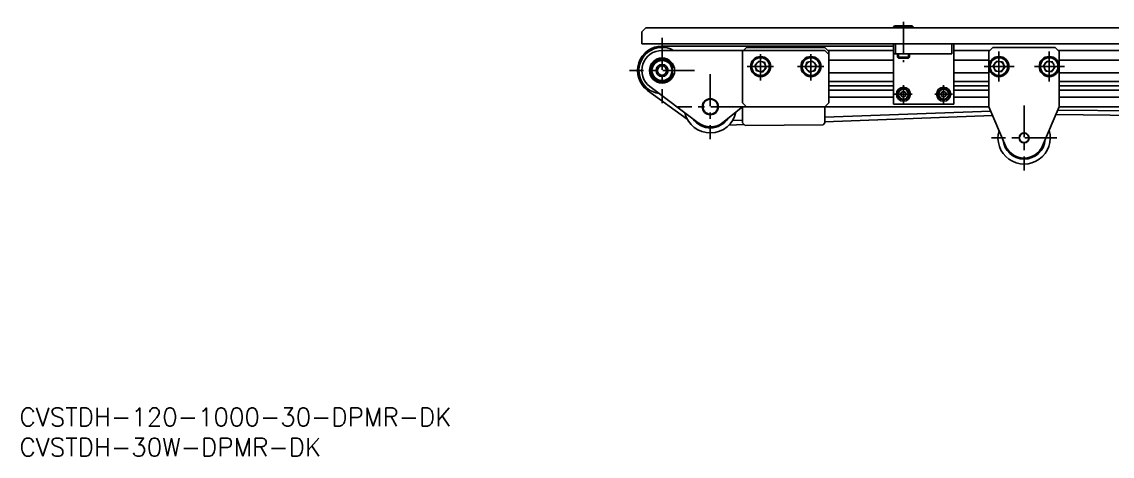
# Model space of a CAD drawing. Extents: x -5 to 1601, y -24 to 967.
# Drawn here: x 1 to 543, y -24 to 192 of the extents above; entities that cross this region are included whole.
import ezdxf

# ---------------------------------------------------------------- set-up
doc = ezdxf.new("R2010")
doc.units = 0
doc.header["$LTSCALE"] = 0.5
doc.linetypes.add('CENTER', pattern=[50.8, 31.75, -6.35, 6.35, -6.35])
for name, color, linetype in [('MSM_CENTER', 1, 'CENTER'), ('MSM_CONTINUOUS', 7, 'CONTINUOUS'), ('MSM_NARROW', 5, 'CONTINUOUS'), ('MSM_PART_NUMBER', 7, 'CONTINUOUS')]:
    doc.layers.add(name, color=color, linetype=linetype)
doc.styles.get("Standard").update_dxf_attribs({"font": 'txt.shx', "height": 8, "bigfont": 'bigfont.shx'})

# ---------------------------------------------------------------- blocks, each defined once
blk = doc.blocks.new('*U80')
at = {"layer": 'MSM_PART_NUMBER'}
blk.add_text('CVSTDH-120-1000-30-DPMR-DK', height=9, dxfattribs=at).set_placement((0, -9))
blk = doc.blocks.new('*U81')
at = {"layer": 'MSM_PART_NUMBER'}
blk.add_text('CVSTDH-30W-DPMR-DK', height=9, dxfattribs=at).set_placement((0, -24))

msp = doc.modelspace()

# ---------------------------------------------------------------- linework, layer by layer
at = {"layer": 'MSM_CENTER'}
for p, q in [((439.46, 192.05), (439.46, 172.05)), ((319.46, 184), (319.46, 151.6)), ((368.46, 175.98), (368.46, 162.93)), ((393.46, 175.98), (393.46, 162.93)), ((486.96, 177.28), (486.96, 162.4)), ((511.96, 177.28), (511.96, 162.4)), ((374.94, 169.8), (361.74, 169.8)), ((399.94, 169.8), (386.74, 169.8)), ((494.48, 169.8), (479.55, 169.8)), ((519.48, 169.8), (504.55, 169.8)), ((335.66, 167.8), (303.26, 167.8)), ((343.46, 166), (343.46, 133.6)), ((439.46, 160.48), (439.46, 151.62)), ((459.46, 160.48), (459.46, 151.62)), ((443.88, 156.05), (435.03, 156.05)), ((463.88, 156.05), (455.03, 156.05)), ((359.66, 149.8), (327.26, 149.8)), ((499.46, 150.5), (499.46, 118.1)), ((515.66, 134.3), (483.26, 134.3))]:
    msp.add_line(p, q, dxfattribs=at)
at = {"layer": 'MSM_CONTINUOUS'}
for p, q in [((435.06, 190), (434.46, 189.4)), ((435.06, 190), (443.86, 190)), ((444.46, 189.4), (443.86, 190)), ((311.46, 189.05), (309.46, 187.05)), ((309.46, 187.05), (309.46, 181.05)), ((311.46, 189.05), (1327.46, 189.05)), ((434.46, 189.4), (434.46, 189)), ((434.46, 189.4), (444.46, 189.4)), ((444.46, 189), (444.46, 189.4)), ((1329.46, 181.05), (309.46, 181.05)), ((319.46, 180), (434.46, 180)), ((361.46, 179.3), (359.96, 177.8)), ((400.46, 179.3), (361.46, 179.3)), ((402.46, 177.3), (400.46, 179.3)), ((434.46, 151.05), (434.46, 181.05)), ((435.46, 181.05), (435.46, 176.05)), ((463.46, 176.05), (463.46, 181.05)), ((464.46, 181.05), (464.46, 151.05)), ((483.96, 179.3), (481.96, 177.3)), ((483.96, 179.3), (514.96, 179.3)), ((516.96, 177.3), (514.96, 179.3)), ((314.46, 170.69), (319.46, 173.57)), ((319.46, 177.8), (400.46, 177.8)), ((319.46, 173.57), (324.46, 170.69)), ((359.96, 177.8), (359.46, 177.3)), ((359.46, 151.8), (359.46, 177.3)), ((402.46, 175.8), (400.46, 177.8)), ((401.96, 177.8), (434.46, 177.8)), ((402.46, 177.3), (402.46, 151.8)), ((463.46, 176.05), (434.46, 176.05)), ((436.46, 176.05), (436.46, 174.54)), ((436.46, 174.54), (442.46, 174.54)), ((436.46, 174.54), (437, 174)), ((437, 174), (441.91, 174)), ((441.91, 174), (442.46, 174.54)), ((442.46, 174.54), (442.46, 176.05)), ((464.46, 177.8), (482.46, 177.8)), ((481.96, 149.8), (481.96, 177.3)), ((516.46, 177.8), (563.26, 177.8)), ((516.96, 177.3), (516.96, 149.8)), ((314.46, 164.91), (314.46, 170.69)), ((324.46, 170.69), (324.46, 164.91)), ((324.46, 170.64), (325.02, 169.24)), ((324.46, 169.24), (325.02, 169.24)), ((365.64, 170.43), (367.59, 172.55)), ((366.5, 167.67), (365.64, 170.43)), ((367.59, 172.55), (370.41, 171.93)), ((371.27, 169.17), (369.32, 167.05)), ((370.41, 171.93), (371.27, 169.17)), ((391.5, 171.93), (390.64, 169.17)), ((390.64, 169.17), (392.59, 167.05)), ((394.32, 172.55), (391.5, 171.93)), ((396.27, 170.43), (394.32, 172.55)), ((395.41, 167.67), (396.27, 170.43)), ((434.46, 172.9), (402.46, 172.9)), ((481.96, 172.9), (464.46, 172.9)), ((484.09, 170.18), (485.85, 172.47)), ((485.2, 167.51), (484.09, 170.18)), ((485.85, 172.47), (488.71, 172.09)), ((489.82, 169.42), (488.06, 167.13)), ((488.71, 172.09), (489.82, 169.42)), ((509.09, 170.18), (510.85, 172.47)), ((510.2, 167.51), (509.09, 170.18)), ((510.85, 172.47), (513.71, 172.09)), ((514.82, 169.42), (513.06, 167.13)), ((559.46, 172.9), (516.96, 172.9)), ((319.46, 162.03), (314.46, 164.91)), ((324.46, 164.91), (319.46, 162.03)), ((325.02, 166.36), (324.46, 166.36)), ((325.02, 166.36), (324.46, 164.96)), ((369.32, 167.05), (366.5, 167.67)), ((392.59, 167.05), (395.41, 167.67)), ((434.46, 166.7), (402.46, 166.7)), ((481.96, 166.7), (464.46, 166.7)), ((488.06, 167.13), (485.2, 167.51)), ((513.06, 167.13), (510.2, 167.51)), ((559.46, 166.7), (516.96, 166.7)), ((332.03, 143.61), (312.29, 157.93)), ((313.46, 159.8), (337.46, 141.8)), ((434.46, 162.4), (402.46, 162.4)), ((434.46, 160.2), (402.46, 160.2)), ((434.46, 158.05), (402.46, 158.05)), ((439.46, 157.49), (438.21, 156.78)), ((440.71, 156.77), (439.46, 157.49)), ((458.2, 156.77), (459.45, 157.49)), ((459.45, 157.49), (460.7, 156.78)), ((481.96, 162.4), (464.46, 162.4)), ((481.96, 160.2), (464.46, 160.2)), ((481.96, 158.05), (464.46, 158.05)), ((559.46, 162.4), (516.96, 162.4)), ((559.46, 160.2), (516.96, 160.2)), ((559.46, 158.05), (516.96, 158.05)), ((359.46, 151.8), (361.46, 149.8)), ((400.46, 149.8), (402.46, 151.8)), ((434.46, 154.55), (402.46, 154.55)), ((438.21, 156.78), (438.2, 155.33)), ((438.2, 155.33), (439.45, 154.61)), ((439.45, 154.61), (440.7, 155.32)), ((440.7, 155.32), (440.71, 156.77)), ((458.21, 155.32), (458.2, 156.77)), ((459.46, 154.61), (458.21, 155.32)), ((460.71, 155.33), (459.46, 154.61)), ((460.7, 156.78), (460.71, 155.33)), ((481.96, 154.55), (464.46, 154.55)), ((559.46, 154.55), (516.96, 154.55)), ((349.71, 141.99), (359.46, 149.8)), ((359.46, 141.8), (359.46, 149.8)), ((481.96, 149.8), (359.46, 149.8)), ((400.46, 149.8), (400.46, 141.8)), ((400.46, 144.57), (482.89, 147.61)), ((464.46, 149.8), (416.96, 149.8)), ((434.46, 151.05), (464.46, 151.05)), ((490.26, 130.37), (481.96, 149.8)), ((516.96, 149.8), (508.65, 130.37)), ((516.21, 148.07), (559.46, 147.65)), ((559.46, 149.8), (516.96, 149.8)), ((354.46, 142.88), (359.46, 143.07)), ((359.46, 141.8), (360.8, 140.45)), ((399.51, 140.86), (400.46, 141.8)), ((400.46, 142.37), (483.82, 145.44)), ((515.28, 145.87), (559.46, 145.45)), ((352.65, 140.61), (360.36, 140.9)), ((360.8, 140.45), (399.51, 140.86))]:
    msp.add_line(p, q, dxfattribs=at)
for centre, radius in [((319.46, 167.8), 6.25), ((368.46, 169.8), 5), ((368.46, 169.8), 4.4), ((393.46, 169.8), 5), ((393.46, 169.8), 4.4), ((486.96, 169.8), 5), ((486.96, 169.8), 4.4), ((511.96, 169.8), 5), ((511.96, 169.8), 4.4), ((319.46, 167.8), 5), ((319.46, 167.8), 3), ((319.46, 167.8), 2.3), ((368.46, 169.8), 2.5), ((393.46, 169.8), 2.5), ((486.92, 169.8), 2.53), ((511.92, 169.8), 2.53), ((439.46, 156.05), 3.5), ((439.46, 156.05), 2.75), ((439.46, 156.05), 2.45), ((439.46, 156.05), 1.25), ((459.46, 156.05), 3.5), ((459.46, 156.05), 2.75), ((459.46, 156.05), 2.45), ((459.46, 156.05), 1.25), ((343.46, 149.8), 4), ((343.46, 149.8), 3.7), ((499.46, 134.3), 2.5), ((499.46, 134.3), 2.3)]:
    msp.add_circle(centre, radius, dxfattribs=at)
for centre, radius, start, end in [((319.46, 167.8), 12.2, 90, 234.0373), ((319.46, 167.8), 11.5, 60.4082, 262.7218), ((319.46, 167.8), 10, 90, 233.1301), ((319.46, 167.8), 5.75, 90.4082, 149.5918), ((319.46, 167.8), 5.75, 30.4082, 89.5918), ((319.46, 167.8), 5.75, 150.4081, 209.5919), ((319.46, 167.8), 5.75, 29.5918, 29.5919), ((319.46, 167.8), 5.75, 210.4082, 269.593), ((319.46, 167.8), 5.75, 270.407, 329.5918), ((319.46, 167.8), 5.75, 330.4081, 330.4082), ((343.46, 149.8), 13, 193.415, 348.3973), ((343.46, 149.8), 10.54, 214.7123, 327.1), ((343.46, 149.8), 10, 233.1301, 308.6822), ((499.46, 134.3), 13, 163.4273, 16.5727), ((499.46, 134.3), 10.54, 184.7247, 355.2753), ((499.46, 134.3), 10, 203.1424, 336.8576)]:
    msp.add_arc(centre, radius, start, end, dxfattribs=at)
at = {"layer": 'MSM_NARROW'}
for p, q in [((437, 174), (437, 176.05)), ((441.91, 174), (441.91, 176.05))]:
    msp.add_line(p, q, dxfattribs=at)

# ---------------------------------------------------------------- block references
at = {"layer": 'MSM_CONTINUOUS'}
for name in ['*U80', '*U81']:
    msp.add_blockref(name, (0, 0), dxfattribs=at)

doc.saveas('drawing.dxf')
